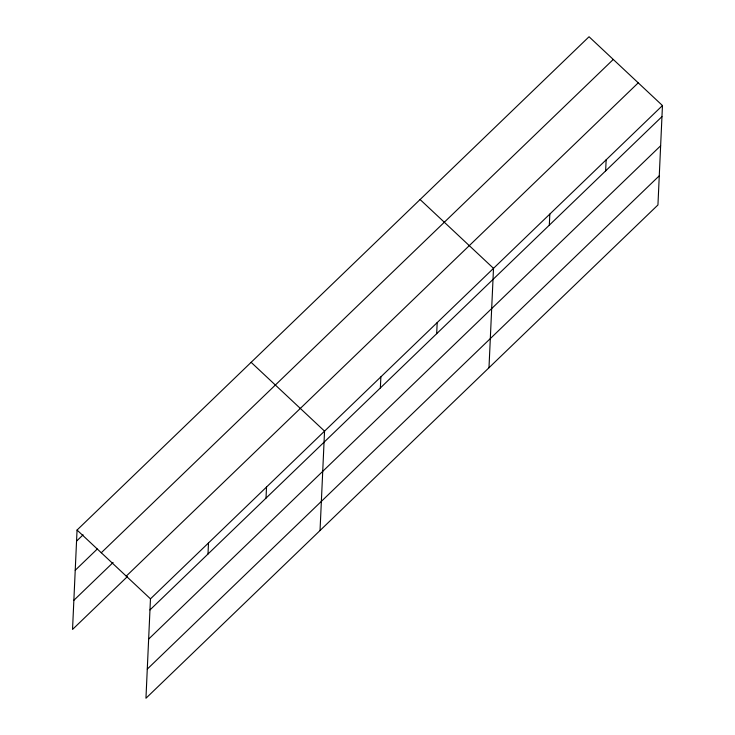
<?xml version="1.0" encoding="UTF-8"?>
<svg xmlns="http://www.w3.org/2000/svg" width="735" height="735" viewBox="0 0 735 735"><rect width="100%" height="100%" fill="white"/><g stroke="black" fill="none" stroke-linecap="round" stroke-linejoin="round"><path stroke-width="1.1" d="M662.465 105.555L150.473 598.85L145.953 698.25L657.944 204.955L662.465 105.555L589.047 36.75L77.056 530.045L72.535 629.445L127.293 576.69M207.996 554.025L208.492 542.945M266.015 498.119L266.52 487.039M320.037 530.532L324.548 431.133L251.131 362.327M380.362 387.951L380.868 376.871M436.682 333.69L437.187 322.601M488.986 367.739L493.507 268.339L420.089 199.534M549.321 225.167L549.826 214.078M605.64 170.906L606.145 159.817M76.55 541.125L83.083 534.832M75.227 570.268L97.296 549.008M101.283 552.748L613.275 59.452M73.858 600.302L113.089 562.505M126.245 576.139L638.237 82.853M149.968 609.931L661.959 116.635M148.645 639.082L660.636 145.787M147.276 669.107L659.267 175.812M77.056 530.045L150.473 598.85"/></g></svg>
